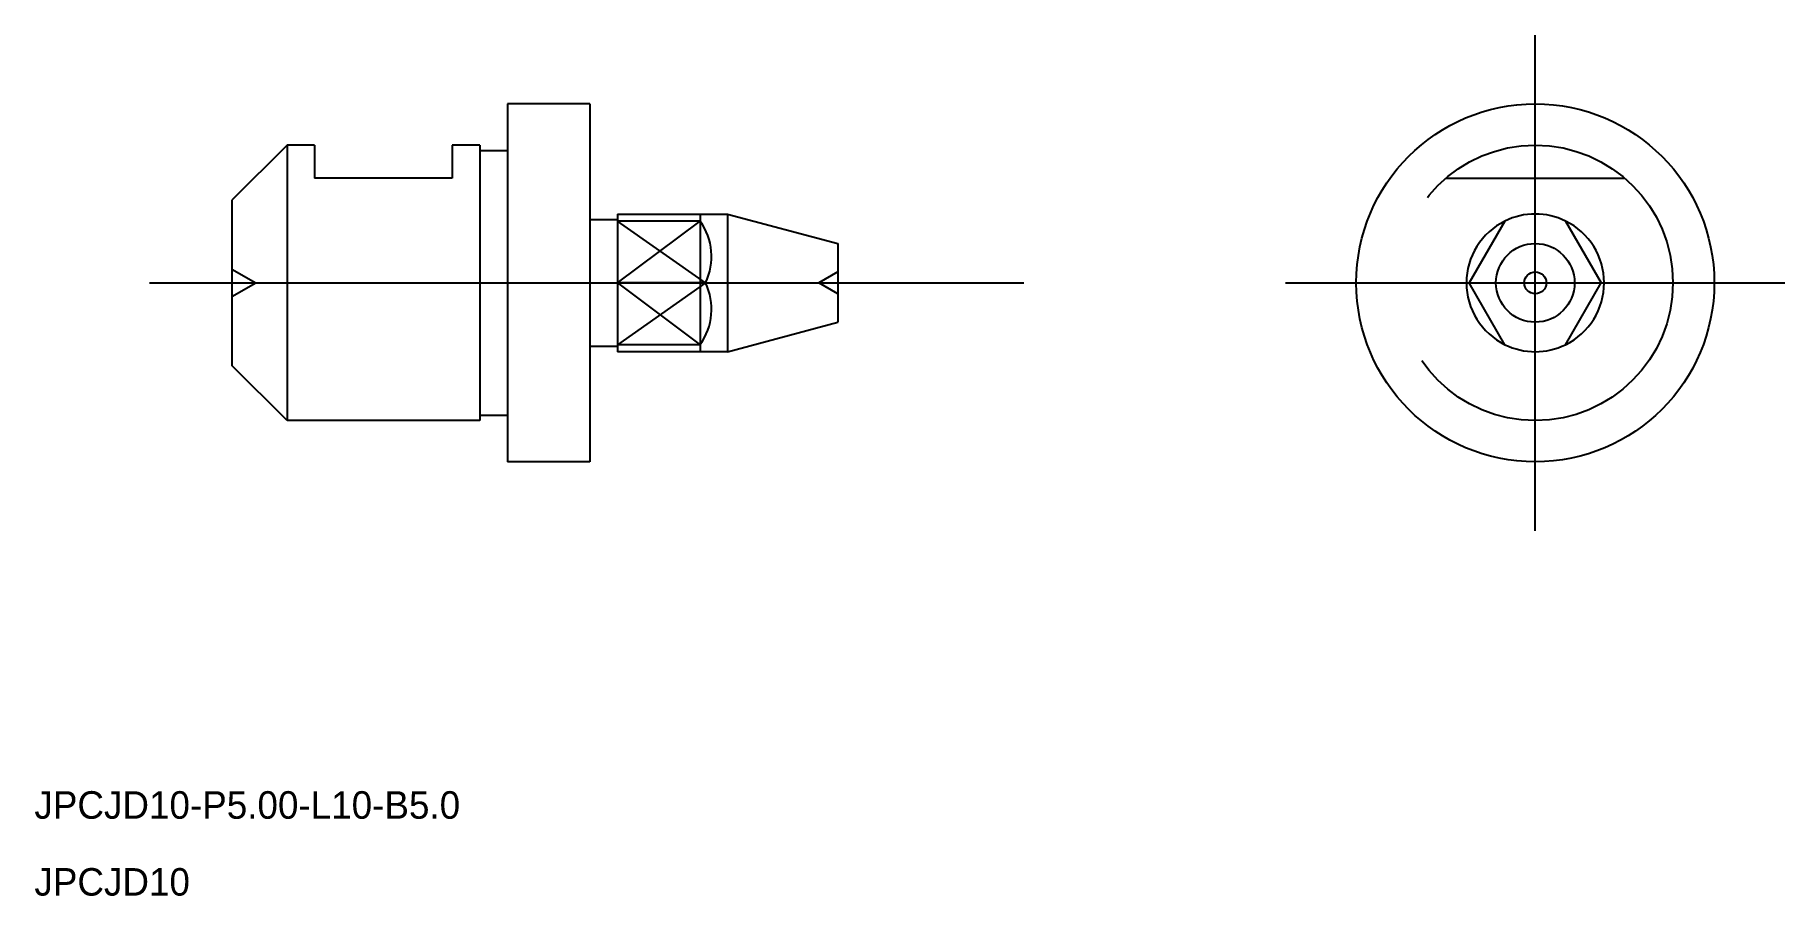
# Model space of a CAD drawing. Extents: x 557.9 to 621.4, y 576.8 to 608.1.
import ezdxf

# ---------------------------------------------------------------- set-up
doc = ezdxf.new("R2010")
doc.units = 0
for name, pattern in [('CENTER', [50.8, 31.75, -6.35, 6.35, -6.35]), ('DASHED', [19.05, 12.7, -6.35]), ('PHANTOM', [63.5, 31.75, -6.35, 6.35, -6.35, 6.35, -6.35])]:
    doc.linetypes.add(name, pattern=pattern)
doc.layers.get('0').update_dxf_attribs({"linetype": 'CONTINUOUS'})
doc.layers.add('CENTER', color=1, linetype='CENTER')

msp = doc.modelspace()

# ---------------------------------------------------------------- linework, layer by layer
at = {"color": 7, "linetype": 'CONTINUOUS'}
for p, q in [((575.023, 605.601), (575.023, 592.601)), ((578.023, 605.601), (575.023, 605.601)), ((578.023, 605.601), (578.023, 592.601)), ((567.023, 604.101), (565.023, 602.101)), ((567.023, 604.101), (567.023, 594.101)), ((568.023, 604.101), (567.023, 604.101)), ((568.023, 604.101), (568.023, 602.901)), ((574.023, 604.101), (573.023, 604.101)), ((573.023, 604.101), (573.023, 602.901)), ((574.023, 604.101), (574.023, 594.101)), ((574.023, 603.901), (575.023, 603.901)), ((578.023, 603.401), (578.023, 603.401)), ((573.023, 602.901), (568.023, 602.901)), ((565.023, 602.101), (565.023, 596.101)), ((578.023, 601.401), (579.023, 601.401)), ((579.023, 601.601), (579.023, 596.601)), ((579.023, 601.601), (583.023, 601.601)), ((582.023, 601.346), (579.023, 601.346)), ((582.023, 601.601), (582.023, 596.601)), ((583.023, 601.601), (583.023, 596.601)), ((583.023, 601.601), (587.023, 600.529)), ((611.251, 601.346), (609.955, 599.101)), ((613.451, 601.346), (614.747, 599.101)), ((587.023, 600.529), (587.023, 597.673)), ((582.223, 599.101), (579.023, 599.101)), ((611.251, 596.856), (609.955, 599.101)), ((613.451, 596.856), (614.747, 599.101)), ((583.023, 596.601), (587.023, 597.673)), ((578.023, 596.801), (579.023, 596.801)), ((582.023, 596.856), (579.023, 596.856)), ((583.023, 596.601), (579.023, 596.601)), ((567.023, 594.101), (565.023, 596.101)), ((574.023, 594.301), (575.023, 594.301)), ((574.023, 594.101), (567.023, 594.101)), ((578.023, 592.601), (575.023, 592.601))]:
    msp.add_line(p, q, dxfattribs=at)
at = {"color": 3, "linetype": 'DASHED'}
for p, q in [((609.101, 602.901), (615.601, 602.901)), ((565.023, 599.601), (565.889, 599.101)), ((587.023, 599.501), (586.33, 599.101)), ((565.023, 598.601), (565.889, 599.101)), ((587.023, 598.701), (586.33, 599.101))]:
    msp.add_line(p, q, dxfattribs=at)
at = {"color": 3, "linetype": 'CONTINUOUS'}
for p, q in [((579.023, 599.101), (582.023, 601.346)), ((582.223, 599.101), (579.023, 601.346)), ((579.023, 599.101), (582.023, 596.856)), ((582.223, 599.101), (579.023, 596.856))]:
    msp.add_line(p, q, dxfattribs=at)
at = {"color": 7, "linetype": 'CONTINUOUS'}
for radius in [6.5, 1.428, 0.4]:
    msp.add_circle((612.351, 599.101), radius, dxfattribs=at)
at = {"color": 3, "linetype": 'DASHED'}
msp.add_circle((612.351, 599.101), 5, dxfattribs=at)
at = {"color": 7, "linetype": 'CONTINUOUS'}
for centre, radius, start, end in [((580.21, 600.053), 2.226, 334.68285, 35.4989), ((612.351, 599.101), 2.5, 63.89612, 116.10388), ((580.21, 598.149), 2.226, 324.5011, 25.31715), ((612.351, 599.101), 2.5, 243.89612, 296.10388)]:
    msp.add_arc(centre, radius, start, end, dxfattribs=at)
at = {"color": 3, "linetype": 'PHANTOM'}
for start, end in [(116.10388, 243.89612), (296.10388, 63.89612)]:
    msp.add_arc((612.351, 599.101), 2.5, start, end, dxfattribs=at)
at = {"layer": 'CENTER', "color": 1, "linetype": 'CENTER'}
for p, q in [((612.351, 590.101), (612.351, 608.101)), ((562.023, 599.101), (594.545, 599.101)), ((603.282, 599.101), (621.419, 599.101))]:
    msp.add_line(p, q, dxfattribs=at)

# ---------------------------------------------------------------- texts
at = {"color": 7, "linetype": 'CONTINUOUS'}
for s, p in [('JPCJD10-P5.00-L10-B5.0', (557.848, 579.641)), ('JPCJD10', (557.848, 576.849))]:
    msp.add_text(s, height=1, dxfattribs=at).set_placement(p)

doc.saveas('drawing.dxf')
